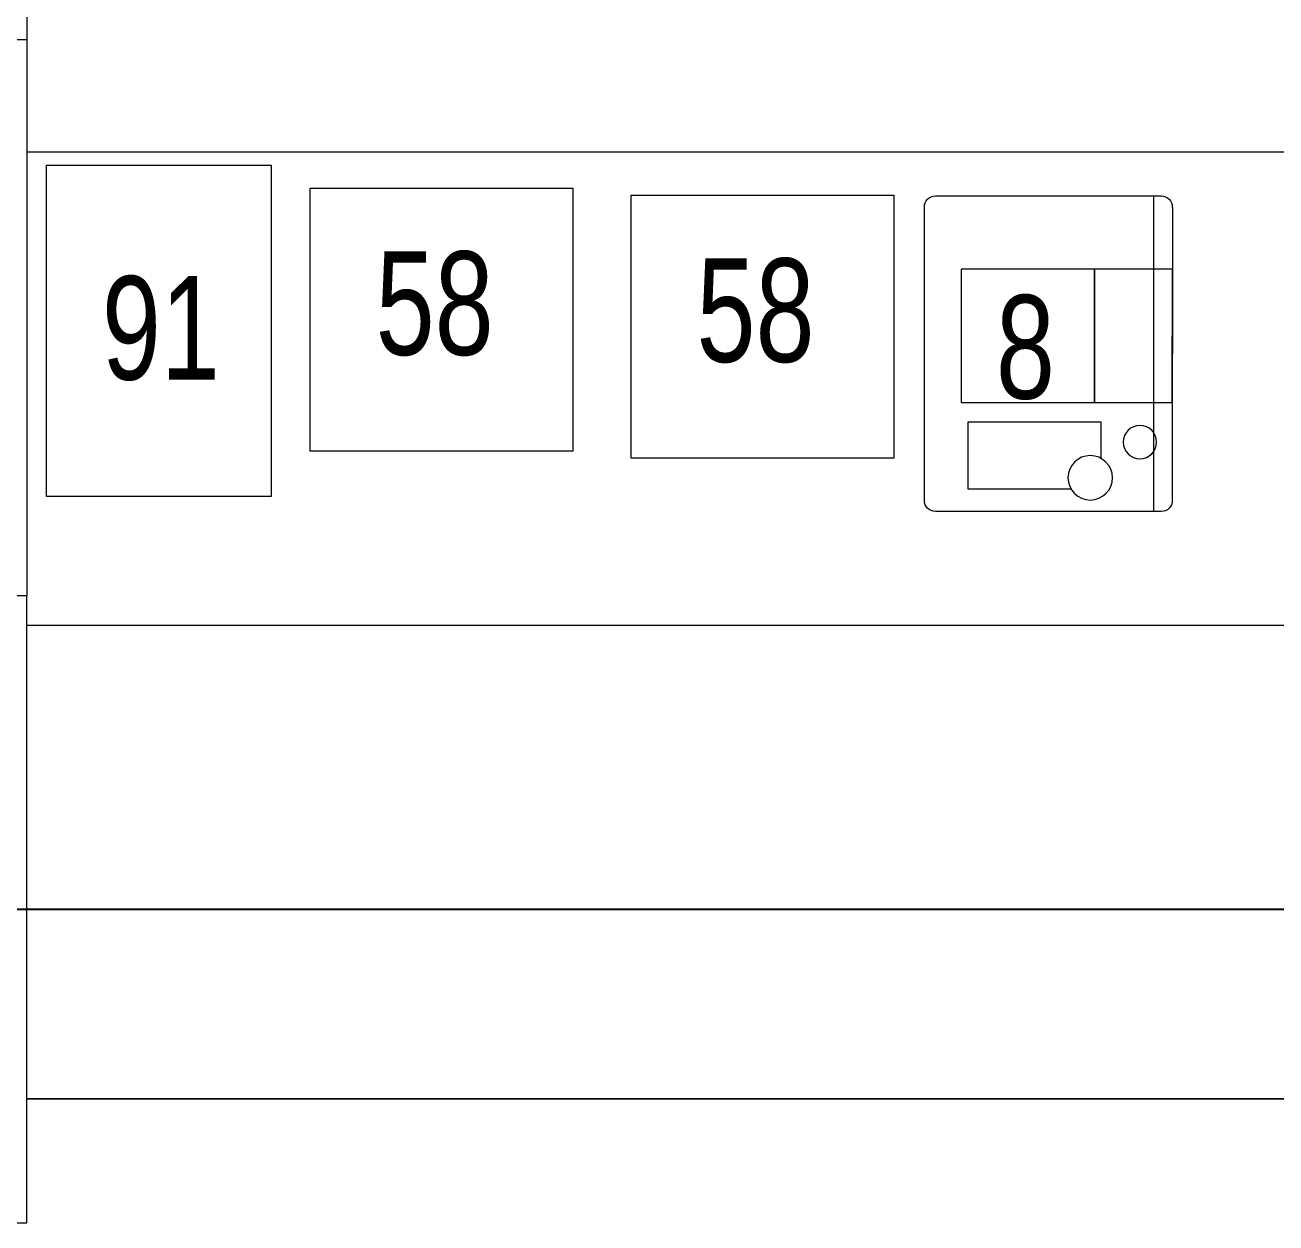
# Model space of a CAD drawing. Header units: metres. Extents: x -18745 to 220762, y -1579758 to -1356048.
# Drawn here: x 123027 to 124084, y -1404553 to -1403541 of the extents above; entities that cross this region are included whole.
import ezdxf

# ---------------------------------------------------------------- set-up
doc = ezdxf.new("R2010")
doc.units = ezdxf.units.M
doc.layers.get('0').update_dxf_attribs({"lineweight": 0})
doc.layers.add('A-100 - Copy$0$axes', color=8, linetype='Continuous')
for name, color, linetype, lineweight in [('A-100 - Copy$0$Medical Equipment and Furniture', 8, 'Continuous', 0), ('A-100 - Copy$0$Medical Equipment and Furniture1', 8, 'Continuous', 5), ('A-100 - Copy$0$Structure', 8, 'Continuous', 9), ('A-100 - Copy$0$Walls', 8, 'Continuous', 0), ('A-100 - Copy$0$Wooden Joinery', 8, 'Continuous', 0)]:
    doc.layers.add(name, color=color, linetype=linetype, lineweight=lineweight)
doc.styles.add('A-100 - Copy$0$X3G_ENTITY_257CFD', font='swisscl.ttf', dxfattribs={"height": 200})

# ---------------------------------------------------------------- blocks, each defined once
blk = doc.blocks.new('A-100 - Copy$0$ME11129-P')
at = {"layer": 'A-100 - Copy$0$Medical Equipment and Furniture1'}
for p, q in [((0.2573, 0.2096), (0.0094, 0.2096)), ((0, 0.2002), (0, 0.0094)), ((0.2667, 0.0094), (0.2667, 0.2002)), ((0, 0.016), (0.2667, 0.016)), ((0.0094, 0), (0.2573, 0))]:
    blk.add_line(p, q, dxfattribs=at)
for points in [[(0.062, 0.1784), (0.1747, 0.1784), (0.1747, 0.0657), (0.062, 0.0657)], [(0.062, 0.0657), (0.1747, 0.0657), (0.1747, 0), (0.062, 0)]]:
    blk.add_lwpolyline(points, close=True, dxfattribs=at)
blk.add_lwpolyline([(0.2218, 0.0601), (0.1911, 0.0601), (0.1911, 0.1728), (0.2475, 0.1728), (0.2475, 0.0858)], dxfattribs=at)
for centre, radius in [((0.2382, 0.0694), 0.0188), ((0.208, 0.0274), 0.0141)]:
    blk.add_circle(centre, radius, dxfattribs=at)
for centre, start, end in [((0.0094, 0.2002), 90, 180), ((0.2573, 0.2002), 0, 90), ((0.0094, 0.0094), 180, 270), ((0.2573, 0.0094), 270, 0)]:
    blk.add_arc(centre, 0.00939, start, end, dxfattribs=at)
blk = doc.blocks.new('A-100 - Copy')
at = {"layer": 'A-100 - Copy$0$axes'}
blk.add_line((178940.3, -1404287.7, 2.4), (95748.8, -1404287.7, 2.4), dxfattribs=at)
at = {"layer": 'A-100 - Copy$0$Medical Equipment and Furniture'}
for p, q in [((123028.3, -1403647.7, -0.5), (125028.3, -1403647.7, -2.1)), ((123028.3, -1404047.7, 0), (124528.3, -1404047.7, 0)), ((124528.3, -1404447.7, 0), (123028.3, -1404447.7, 0)), ((123028.3, -1404447.7, 0), (124528.3, -1404447.7, 0))]:
    blk.add_line(p, q, dxfattribs=at)
at = {"layer": 'A-100 - Copy$0$Medical Equipment and Furniture', "elevation": 0}
for points in [[(123044.8, -1403938.9), (123044.8, -1403658.9), (123234.8, -1403658.9), (123234.8, -1403938.9), (123044.8, -1403938.9)], [(123267.8, -1403678.5), (123489.8, -1403678.5), (123489.8, -1403900.5), (123267.8, -1403900.5), (123267.8, -1403678.5)], [(123539, -1403684.4), (123761, -1403684.4), (123761, -1403906.4), (123539, -1403906.4), (123539, -1403684.4)]]:
    blk.add_lwpolyline(points, dxfattribs=at)
at = {"layer": 'A-100 - Copy$0$Structure', "elevation": 0}
blk.add_lwpolyline([(122498.3, -1404552.7), (123028.3, -1404552.7), (123028.3, -1404022.7), (122498.3, -1404022.7)], close=True, dxfattribs=at)
at = {"layer": 'A-100 - Copy$0$Walls'}
for p in [(123028.3, -1398352.7, 0), (122598.3, -1403552.7, 0)]:
    blk.add_line(p, (123028.3, -1403552.7, 0), dxfattribs=at)
at = {"layer": 'A-100 - Copy$0$Wooden Joinery'}
blk.add_line((123028.3, -1403552.7, 0), (123028.3, -1404022.7, 0), dxfattribs=at)
blk.add_line((123028.3, -1403552.7, 0), (123028.3, -1404022.7, 0), dxfattribs=at)
at = {"layer": 'A-100 - Copy$0$Medical Equipment and Furniture', "ltscale": 5000, "extrusion": (-4.19218e-15, -8.55145e-16, -1), "xscale": 1000.000000000002, "yscale": 1000.000000000002, "zscale": 1000.000000000002, "rotation": 270.0001913008751}
blk.add_blockref('A-100 - Copy$0$ME11129-P', (-123996.5, -1403684.9, 0), dxfattribs=at)
at = {"layer": 'A-100 - Copy$0$Medical Equipment and Furniture', "char_height": 87.47, "attachment_point": 2, "style": 'A-100 - Copy$0$X3G_ENTITY_257CFD'}
for s, insert in [('58', (123373, -1403731.8, 0)), ('58', (123644.2, -1403737.7, 0)), ('91', (123141.6, -1403752.7, 0))]:
    blk.add_mtext(s, dxfattribs=dict(at, insert=insert))
at = {"layer": 'A-100 - Copy$0$Medical Equipment and Furniture', "insert": (123872.3, -1403768.7, 0), "char_height": 87.5, "width": 82.543, "attachment_point": 2, "style": 'A-100 - Copy$0$X3G_ENTITY_257CFD'}
blk.add_mtext('8', dxfattribs=at)

msp = doc.modelspace()

# ---------------------------------------------------------------- block references
msp.add_blockref('A-100 - Copy', (0, 0))

doc.saveas('drawing.dxf')
